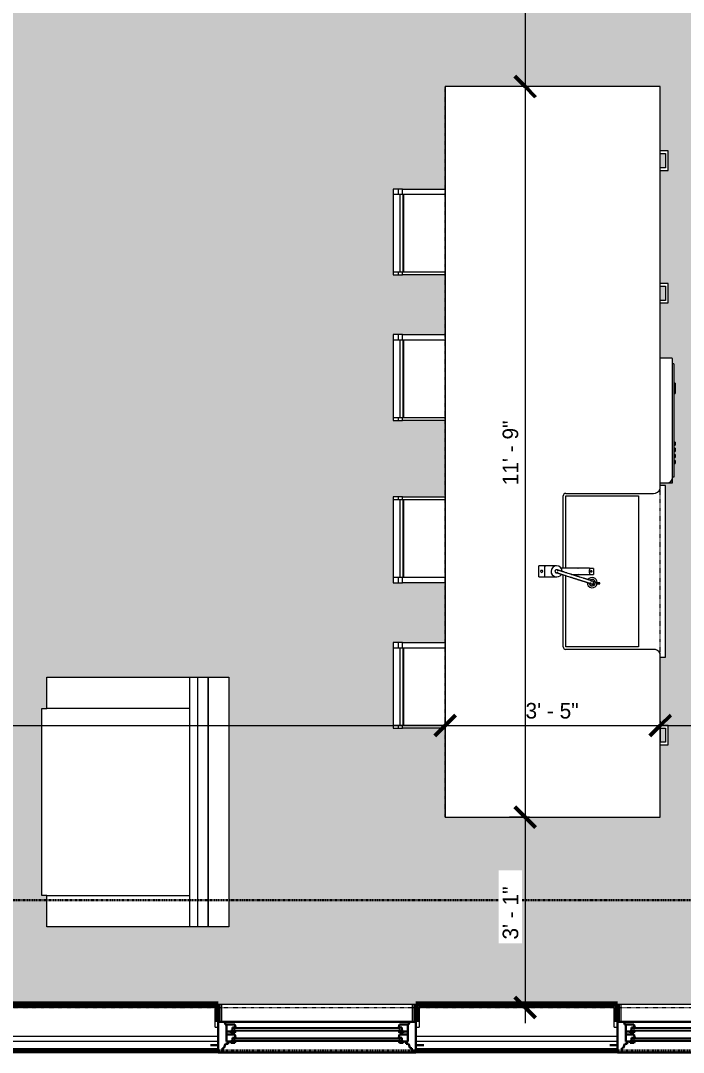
# Model space of a CAD drawing. Header units: inches. Extents: x -10240 to -8600, y 119 to 10383.
# Drawn here: x -9412.9 to -9285.4, y 9979.8 to 10178.3 of the extents above; entities that cross this region are included whole.
import ezdxf

# ---------------------------------------------------------------- set-up
doc = ezdxf.new("R2010")
doc.units = ezdxf.units.IN
doc.header["$MEASUREMENT"] = 0
doc.linetypes.add('Dash 3_32_', pattern=[0.1875, 0.09375, -0.09375])
doc.linetypes.add('Double Dash 3_8_', pattern=[1, 0.375, -0.125, 0.125, -0.125, 0.125, -0.125])
for name, color, linetype, lineweight in [('0-2', 250, 'Continuous', 18), ('0-3', 90, 'Continuous', 5), ('0-4', 10, 'Double Dash 3_8_', 30), ('A-ANNO-DIMS', 211, 'Continuous', 9), ('A-ANNO-DIMS-32', 211, 'Continuous', 9), ('A-DETL-1', 90, 'Dash 3_32_', 18), ('A-GLAZ-1', 10, 'Continuous', 30), ('A-GLAZ-2', 50, 'Continuous', 9), ('A-GLAZ-3', 250, 'Continuous', 18), ('A-WALL-1', 7, 'Continuous', 70), ('A-WALL-2', 250, 'Continuous', 18), ('A-WALL-3', 113, 'Continuous', 9), ('C-PROP-LINE-1', 10, 'Double Dash 3_8_', 30), ('I-FURN', 30, 'Continuous', 9), ('P-SANR-FIXT', 6, 'Continuous', 9), ('Q-CASE', 31, 'Continuous', 9), ('Q-SPCQ', 91, 'Continuous', 9)]:
    doc.layers.add(name, color=color, linetype=linetype, lineweight=lineweight)
doc.layers.add('A-AREA-PATT-1', color=255, linetype='Continuous', lineweight=9, transparency=1)
doc.styles.add('Century Gothic', font='ufonts.com_century-gothic.ttf', dxfattribs={"height": 3})
doc.dimstyles.new('OD_1__HACK', dxfattribs={"dimscale": 12, "dimtxt": 3.132505, "dimasz": 0.333333, "dimexe": 0.25, "dimexo": 0.166667, "dimgap": 0.041667, "dimtad": 1, "dimdec": 0, "dimzin": 3, "dimdsep": 46, "dimlunit": 4, "dimtxsty": 'Century Gothic', "dimblk1": 'OBLIQUE', "dimblk2": 'OBLIQUE', "dimsah": 1, "dimcen": 0.09, "dimdle": 0.25, "dimazin": 0, "dimtfac": 1, "dimtdec": 4, "dimtix": 1, "dimtmove": 0, "dimatfit": 3, "dimfxl": 1, "dimtvp": 1, "dimtfill": 1, "dimfrac": 2, "dimtolj": 1, "dimtzin": 0, "dimarcsym": 2})

# ---------------------------------------------------------------- blocks, each defined once
blk = doc.blocks.new('Window-Double_Hung-Andersen-400_Series-Tilt_Wash - DOUBLE HUNG - REVERSE COTTAGE - 2ND FLOOR-2888952-2ND _ 3RD FLOOR - 2BD A - ADA TYPE B')
at = {"layer": 'A-GLAZ-1'}
for p, q in [((-19.01, 1.06), (19.01, 1.06)), ((-19.01, -4.81), (-19.01, 1.06)), ((-17.67, 0.78), (-18, 1.06)), ((-17.67, 0.78), (-17.67, 0.56)), ((-17.67, 0.56), (-15.86, 0.56)), ((-17.42, -2.75), (-17.42, 0.56)), ((-15.86, 0.56), (-15.7, -0.06)), ((15.86, 0.56), (15.7, -0.06)), ((17.67, 0.56), (15.86, 0.56)), ((17.42, -2.75), (17.42, 0.56)), ((17.67, 0.78), (18, 1.06)), ((17.67, 0.78), (17.67, 0.56)), ((19.01, 1.06), (19.01, -4.81)), ((-17.42, -0.81), (-16.57, -0.81)), ((-17.42, -1.38), (-15.86, -1.38)), ((-16.57, -0.69), (-16.57, -1.03)), ((-15.7, -0.69), (-16.57, -0.69)), ((-15.86, -1.03), (-16.57, -1.03)), ((-16.29, -0.69), (-16.29, -0.06)), ((-15.7, -0.06), (-16.29, -0.06)), ((-15.86, -1.03), (-15.7, -0.69)), ((-15.86, -1.38), (-15.7, -2)), ((15.7, -0.06), (16.29, -0.06)), ((15.86, -1.03), (15.7, -0.69)), ((15.7, -0.69), (16.57, -0.69)), ((15.86, -1.38), (15.7, -2)), ((15.86, -1.03), (16.57, -1.03)), ((17.42, -1.38), (15.86, -1.38)), ((16.29, -0.69), (16.29, -0.06)), ((16.57, -0.69), (16.57, -1.03)), ((17.42, -0.81), (16.57, -0.81)), ((-19.01, -3.44), (-20.51, -3.44)), ((-17.92, -4), (-17.61, -3.19)), ((-17.61, -3.19), (-17.14, -3.19)), ((-17.42, -2.75), (-16.57, -2.75)), ((-17.14, -3.19), (-17.14, -2.75)), ((-16.57, -2.63), (-16.57, -2.97)), ((-15.7, -2.63), (-16.57, -2.63)), ((-15.86, -2.97), (-16.57, -2.97)), ((-16.29, -2.63), (-16.29, -2)), ((-15.7, -2), (-16.29, -2)), ((-15.86, -2.97), (-15.7, -2.63)), ((15.7, -2), (16.29, -2)), ((15.86, -2.97), (15.7, -2.63)), ((15.7, -2.63), (16.57, -2.63)), ((15.86, -2.97), (16.57, -2.97)), ((16.29, -2.63), (16.29, -2)), ((16.57, -2.63), (16.57, -2.97)), ((17.42, -2.75), (16.57, -2.75)), ((17.14, -3.19), (17.14, -2.75)), ((17.61, -3.19), (17.14, -3.19)), ((17.92, -4), (17.61, -3.19)), ((19.01, -3.44), (20.51, -3.44)), ((19.01, -4.81), (-19.01, -4.81)), ((-18.2, -4), (-17.92, -4)), ((-18.2, -4.81), (-18.2, -4)), ((18.2, -4), (17.92, -4)), ((18.2, -4.81), (18.2, -4))]:
    blk.add_line(p, q, dxfattribs=at)
at = {"layer": 'A-GLAZ-2'}
for p, q in [((-18.95, 4.44), (18.95, 4.44)), ((-18.95, 1.06), (-18.95, 4.44)), ((-18.32, 1.06), (-18.32, 4.44)), ((18.32, 1.06), (18.32, 4.44)), ((18.95, 4.44), (18.95, 1.06)), ((18.95, 1.06), (-18.95, 1.06)), ((-16.29, -0.19), (-15.7, -0.19)), ((-16.29, -0.56), (-15.7, -0.56)), ((-15.82, -0.56), (-15.82, -0.19)), ((-15.7, -0.06), (15.7, -0.06)), ((-15.7, -0.19), (15.7, -0.19)), ((-15.7, -0.56), (15.7, -0.56)), ((-15.7, -0.69), (15.7, -0.69)), ((16.29, -0.19), (15.7, -0.19)), ((16.29, -0.56), (15.7, -0.56)), ((15.82, -0.56), (15.82, -0.19)), ((-16.29, -2.13), (-15.7, -2.13)), ((-16.29, -2.5), (-15.7, -2.5)), ((-15.82, -2.5), (-15.82, -2.13)), ((-15.7, -2), (15.7, -2)), ((-15.7, -2.13), (15.7, -2.13)), ((-15.7, -2.5), (15.7, -2.5)), ((-15.7, -2.63), (15.7, -2.63)), ((16.29, -2.13), (15.7, -2.13)), ((16.29, -2.5), (15.7, -2.5)), ((15.82, -2.5), (15.82, -2.13))]:
    blk.add_line(p, q, dxfattribs=at)
at = {"layer": 'A-GLAZ-3'}
for p, q in [((-19.01, 3.94), (-18.95, 3.94)), ((-18.95, 2.44), (-19.01, 2.44)), ((18.95, 3.94), (19.01, 3.94)), ((19.01, 2.44), (18.95, 2.44))]:
    blk.add_line(p, q, dxfattribs=at)
blk = doc.blocks.new('Family - ___-2835860-2ND _ 3RD FLOOR - 2BD A - ADA TYPE B')
at = {"layer": 'C-PROP-LINE-1'}
blk.add_line((-3335.7, 9980.19), (-3860.72, 9980.19), dxfattribs=at)
blk = doc.blocks.new('Family - ___-2835903-2ND _ 3RD FLOOR - 2BD A - ADA TYPE B')
at = {"layer": 'C-PROP-LINE-1'}
blk.add_line((-3335.7, 10009.09), (-3831.82, 10009.09), dxfattribs=at)
blk = doc.blocks.new('Family - ___-2835932-2ND _ 3RD FLOOR - 2BD A - ADA TYPE B')
at = {"layer": 'C-PROP-LINE-1'}
blk.add_line((-3335.7, 9980.19), (-3860.72, 9980.19), dxfattribs=at)
blk = doc.blocks.new('CTR - 1st Phase - Shell_rvt-3-2ND _ 3RD FLOOR - 2BD A - ADA TYPE B')
at = {"layer": 'A-WALL-1'}
for p, q in [((-3674.54, 9989.06), (-3790.11, 9989.06)), ((-3674.54, 9985.69), (-3674.54, 9989.06)), ((-3597.74, 9989.06), (-3636.51, 9989.06)), ((-3636.51, 9989.06), (-3636.51, 9985.69)), ((-3597.74, 9985.69), (-3597.74, 9989.06)), ((-3790.11, 9980.19), (-3674.54, 9980.19)), ((-3636.51, 9980.19), (-3597.74, 9980.19))]:
    blk.add_line(p, q, dxfattribs=at)
at = {"layer": 'A-WALL-2'}
for p, q in [((-3674.54, 9989.06), (-3674.47, 9989.06)), ((-3636.57, 9989.06), (-3636.51, 9989.06)), ((-3597.74, 9989.06), (-3597.67, 9989.06)), ((-3675.16, 9988.44), (-3789.49, 9988.44)), ((-3675.16, 9984.63), (-3675.16, 9988.44)), ((-3635.89, 9988.44), (-3635.89, 9984.63)), ((-3598.36, 9988.44), (-3635.89, 9988.44)), ((-3598.36, 9984.63), (-3598.36, 9988.44)), ((-3790.11, 9982.94), (-3674.54, 9982.94)), ((-3675.16, 9984.63), (-3674.54, 9984.63)), ((-3636.51, 9984.63), (-3635.89, 9984.63)), ((-3636.51, 9982.94), (-3597.74, 9982.94)), ((-3598.36, 9984.63), (-3597.74, 9984.63)), ((-3790.11, 9981.94), (-3674.54, 9981.94)), ((-3636.51, 9981.94), (-3597.74, 9981.94)), ((-3790.11, 9980.44), (-3674.54, 9980.44)), ((-3636.51, 9980.44), (-3597.74, 9980.44))]:
    blk.add_line(p, q, dxfattribs=at)
at = {"layer": '0-2'}
for p in [(-3655.52, 9984.63), (-3578.72, 9984.63)]:
    blk.add_blockref('Window-Double_Hung-Andersen-400_Series-Tilt_Wash - DOUBLE HUNG - REVERSE COTTAGE - 2ND FLOOR-2888952-2ND _ 3RD FLOOR - 2BD A - ADA TYPE B', p, dxfattribs=at)
at = {"layer": '0-4'}
for name in ['Family - ___-2835860-2ND _ 3RD FLOOR - 2BD A - ADA TYPE B', 'Family - ___-2835932-2ND _ 3RD FLOOR - 2BD A - ADA TYPE B', 'Family - ___-2835903-2ND _ 3RD FLOOR - 2BD A - ADA TYPE B']:
    blk.add_blockref(name, (0, 0), dxfattribs=at)
blk = doc.blocks.new('Couch-Both_Arms-Generic - 2-1523460-2ND _ 3RD FLOOR - 2BD A - ADA TYPE B')
at = {"layer": 'I-FURN'}
for p, q in [((-18, 18.5), (18, 18.5)), ((-18, 17.5), (-18, 18.5)), ((18, 18.5), (18, 17.5)), ((-24, 17.5), (-18, 17.5)), ((-24, -10), (-24, 17.5)), ((-18, 17.5), (-18, -10)), ((18, 17.5), (24, 17.5)), ((18, -10), (18, 17.5)), ((24, 17.5), (24, -10)), ((-24, -10), (24, -10)), ((-24, -13.5), (-24, -10)), ((-24, -11.5), (24, -11.5)), ((24, -10), (24, -13.5)), ((-24, -13.5), (24, -13.5)), ((-24, -17.5), (-24, -13.5)), ((24, -13.5), (-24, -13.5)), ((24, -13.5), (24, -17.5)), ((24, -17.5), (-24, -17.5))]:
    blk.add_line(p, q, dxfattribs=at)
blk = doc.blocks.new('Dishwasher_15404 - 34_ counter-2817256-2ND _ 3RD FLOOR - 2BD A - ADA TYPE B')
at = {"layer": 'Q-SPCQ'}
for p, q in [((26.68, 0), (24.5, 0)), ((26.87, -22.93), (26.87, -0.2)), ((27.12, -1.09), (26.87, -1.09)), ((27.12, -1.09), (27.12, -22.91)), ((27.37, -4.82), (27.12, -4.82)), ((27.37, -4.82), (27.37, -5.81)), ((27.37, -5.81), (27.37, -6.79)), ((27.12, -6.79), (27.37, -6.79)), ((27.37, -16.15), (27.12, -16.15)), ((27.12, -16.74), (27.37, -16.74)), ((27.37, -17.33), (27.12, -17.33)), ((27.37, -16.15), (27.37, -16.74)), ((27.37, -17.33), (27.37, -17.92)), ((27.12, -17.92), (27.37, -17.92)), ((27.37, -18.51), (27.12, -18.51)), ((27.12, -19.1), (27.37, -19.1)), ((27.37, -19.69), (27.12, -19.69)), ((27.37, -18.51), (27.37, -19.1)), ((27.37, -19.69), (27.37, -20.28)), ((27.12, -20.28), (27.37, -20.28)), ((27.12, -22.91), (26.87, -22.91)), ((26.87, -23.8), (26.87, -22.93)), ((24.5, -24), (25.8, -24)), ((25.8, -24), (26.68, -24))]:
    blk.add_line(p, q, dxfattribs=at)
for centre, radius, start, end in [((26.68, -0.2), 0.197, 360, 90), ((26.68, -0.2), 0.197, 15, 75), ((25.8, -22.93), 1.07, 270, 0), ((26.68, -23.8), 0.197, 270, 0)]:
    blk.add_arc(centre, radius, start, end, dxfattribs=at)
blk = doc.blocks.new('Bar_Stool_6722_1_ - Bar_Stool_6722_1_-1372833-2ND _ 3RD FLOOR - 2BD A - ADA TYPE B')
at = {"layer": 'I-FURN'}
for p, q in [((1, 0), (0, 0)), ((0, 0), (0, -0.98)), ((0, -0.98), (1, -0.98)), ((0, -0.98), (0, -1.78)), ((0, -1.78), (1, -1.78)), ((0, -9.99), (0, -1.78)), ((1, -1.24), (1, 0)), ((16, 0), (1, 0)), ((1, -1.91), (1, -1.24)), ((16, -1.24), (1, -1.24)), ((1, -1.91), (16, -1.91)), ((1, -2.03), (1, -1.91)), ((16.5, 0), (16, 0)), ((16, 0), (16, -1.24)), ((16, -0.98), (16.5, -0.98)), ((16, -1.24), (16, -1.91)), ((16, -1.78), (16.5, -1.78)), ((16, -1.91), (16, -2.03)), ((16.5, -0.98), (16.5, 0)), ((16.5, -1.78), (16.5, -0.98)), ((16.5, -1.78), (16.5, -9.99)), ((1, -9.99), (1, -2.03)), ((1, -2.03), (16, -2.03)), ((16, -2.03), (16, -9.99))]:
    blk.add_line(p, q, dxfattribs=at)
blk = doc.blocks.new('Bar_Stool_6722_1_ - Bar_Stool_6722_1_-1229311-2ND _ 3RD FLOOR - 2BD A - ADA TYPE B')
at = {"layer": 'I-FURN'}
for p, q in [((0, 1.78), (0, 9.99)), ((1, 2.03), (1, 9.99)), ((16, 9.99), (16, 2.03)), ((16.5, 9.99), (16.5, 1.78)), ((1, 1.91), (1, 2.03)), ((16, 2.03), (1, 2.03)), ((16, 2.03), (16, 1.91)), ((1, 1.78), (0, 1.78)), ((0, 1.78), (0, 0.98)), ((1, 0.98), (0, 0.98)), ((0, 0.98), (0, 0)), ((1, 1.24), (1, 1.91)), ((16, 1.91), (1, 1.91)), ((1, 0), (1, 1.24)), ((1, 1.24), (16, 1.24)), ((16, 1.91), (16, 1.24)), ((16.5, 1.78), (16, 1.78)), ((16, 1.24), (16, 0)), ((16.5, 0.98), (16, 0.98)), ((16.5, 0.98), (16.5, 1.78)), ((16.5, 0), (16.5, 0.98)), ((0, 0), (1, 0)), ((1, 0), (16, 0)), ((16, 0), (16.5, 0))]:
    blk.add_line(p, q, dxfattribs=at)
blk = doc.blocks.new('Base Cabinet 3 Drawer 230 - Base Cabinet 3 Drawer 230 30_-2571672-2ND _ 3RD FLOOR - 2BD A - ADA TYPE B')
at = {"layer": 'Q-CASE'}
for p, q in [((-1.14, -24), (-1.14, -25.5)), ((-1.14, -25.5), (2.61, -25.5)), ((-0.64, -25), (-0.64, -24)), ((2.11, -25), (-0.64, -25)), ((2.11, -24), (2.11, -25)), ((2.61, -25.5), (2.61, -24))]:
    blk.add_line(p, q, dxfattribs=at)
blk = doc.blocks.new('Base Cabinet 3 Drawer 230 - Base Cabinet 3 Drawer 230 24_-2578604-2ND _ 3RD FLOOR - 2BD A - ADA TYPE B')
at = {"layer": 'Q-CASE'}
for p, q in [((2.61, 25.5), (-1.14, 25.5)), ((-1.14, 25.5), (-1.14, 24)), ((-0.64, 24), (-0.64, 25)), ((-0.64, 25), (2.11, 25)), ((2.11, 25), (2.11, 24)), ((2.61, 24), (2.61, 25.5))]:
    blk.add_line(p, q, dxfattribs=at)
blk = doc.blocks.new('Base Cabinet 3 Drawer 230 - Base Cabinet 3 Drawer 230 27_-2571739-2ND _ 3RD FLOOR - 2BD A - ADA TYPE B')
at = {"layer": 'Q-CASE'}
for p, q in [((-1.14, -24), (-1.14, -25.5)), ((-1.14, -25.5), (2.61, -25.5)), ((-0.64, -25), (-0.64, -24)), ((2.11, -25), (-0.64, -25)), ((2.11, -24), (2.11, -25)), ((2.61, -25.5), (2.61, -24))]:
    blk.add_line(p, q, dxfattribs=at)
blk = doc.blocks.new('kitchen_faucet_14143 - kitchen_faucet_14143-2965259-2ND _ 3RD FLOOR - 2BD A - ADA TYPE B')
at = {"layer": 'P-SANR-FIXT'}
for p, q in [((-7.58, 2.4), (-8.24, 2.4)), ((-8.24, 2.2), (-7.58, 2.2)), ((-6.99, 1.91), (-7.41, 2.04)), ((-7.23, 2.59), (-6.81, 2.46)), ((-6.3, 0.57), (-7.09, 0.57)), ((-7.09, -0.57), (-7.09, 0.57)), ((-2.84, 0.59), (-6.3, 0.59)), ((-6.3, 0.3), (-6.3, 0.59)), ((-6.3, 0.29), (-6.3, 0.15)), ((-6.3, 0.15), (-6.3, 0.27)), ((-6.3, 0.15), (-6.3, -0.15)), ((-6.3, -0.15), (-6.3, 0.15)), ((-3.97, 0.59), (-4.89, 0.59)), ((-0.9, 0.59), (-0.93, 0.59)), ((2.26, 1.08), (0, 1.08)), ((2.34, 1.02), (2.1, 1.02)), ((2.26, 1.08), (2.26, -1.08)), ((3.44, 1.08), (2.34, 1.08)), ((2.34, -1.08), (2.34, 1.08)), ((3.44, 1.08), (3.44, -1.08)), ((-7.09, -0.57), (-6.3, -0.57)), ((-6.3, -0.15), (-6.3, -0.29)), ((-6.3, -0.29), (-6.3, -0.15)), ((-6.3, -0.59), (-6.3, -0.3)), ((-6.3, -0.59), (-0.9, -0.59)), ((-4.89, -0.59), (-3.97, -0.59)), ((0, -1.08), (2.26, -1.08)), ((2.1, -1.02), (2.34, -1.02)), ((2.34, -1.08), (3.44, -1.08))]:
    blk.add_line(p, q, dxfattribs=at)
at = {"layer": 'P-SANR-FIXT', "flags": 128}
for points in [[(-6.52, 2.15), (-6.53, 2.23), (-6.56, 2.3), (-6.61, 2.36), (-6.67, 2.41), (-6.74, 2.44), (-6.82, 2.45), (-6.9, 2.44), (-6.97, 2.41), (-7.03, 2.36), (-7.08, 2.3), (-7.1, 2.23), (-7.11, 2.15)], [(-7.11, 2.15), (-7.1, 2.08), (-7.08, 2), (-7.03, 1.94), (-6.97, 1.9), (-6.9, 1.87), (-6.82, 1.86), (-6.74, 1.87), (-6.67, 1.9), (-6.61, 1.94), (-6.59, 1.97)], [(-6.73, 2.43), (-6.73, 2.43), (-6.73, 2.43), (-6.73, 2.43), (-6.72, 2.43), (-6.72, 2.43), (-6.72, 2.43), (-6.71, 2.43), (-6.71, 2.43), (-6.7, 2.42), (-6.69, 2.42), (-6.68, 2.42), (-6.53, 2.37), (-6.52, 2.37), (-6.5, 2.36), (-6.48, 2.35), (-6.46, 2.35), (-6.44, 2.34), (-6.42, 2.33), (-6.39, 2.33), (-6.37, 2.32), (-6.34, 2.31), (-6.32, 2.3), (-6.29, 2.3), (-6.27, 2.29), (-6.24, 2.28), (-6.21, 2.27), (-6.18, 2.26), (-6.15, 2.25), (-6.12, 2.24), (-6.09, 2.23), (-6.06, 2.22), (-6.03, 2.21), (-5.99, 2.2), (-5.96, 2.19), (-5.92, 2.18), (-5.89, 2.17), (-5.85, 2.16), (-5.81, 2.14), (-5.78, 2.13), (-5.74, 2.12), (-5.7, 2.11), (-5.66, 2.1), (-5.62, 2.08), (-5.58, 2.07), (-5.53, 2.06), (-5.49, 2.04), (-5.45, 2.03), (-5.4, 2.01), (-5.36, 2), (-5.31, 1.99), (-5.27, 1.97), (-5.22, 1.96), (-5.17, 1.94), (-5.12, 1.93), (-5.07, 1.91), (-5.02, 1.9), (-4.97, 1.88), (-4.92, 1.86), (-4.87, 1.85), (-4.82, 1.83), (-4.77, 1.81), (-4.71, 1.8), (-4.66, 1.78), (-4.61, 1.76), (-4.55, 1.75), (-4.5, 1.73), (-4.44, 1.71), (-4.39, 1.69), (-4.33, 1.68), (-4.27, 1.66), (-4.22, 1.64), (-4.16, 1.62), (-4.1, 1.6), (-4.04, 1.59), (-3.99, 1.57), (-3.93, 1.55), (-3.87, 1.53), (-3.81, 1.51), (-3.75, 1.49), (-3.69, 1.47), (-3.63, 1.46), (-3.57, 1.44), (-3.51, 1.42), (-3.45, 1.4), (-3.39, 1.38), (-3.33, 1.36), (-3.27, 1.34), (-3.21, 1.32), (-3.15, 1.31), (-3.09, 1.29), (-3.03, 1.27), (-2.97, 1.25), (-2.92, 1.23), (-2.86, 1.21), (-2.8, 1.19), (-2.74, 1.17), (-2.68, 1.16), (-2.62, 1.14), (-2.56, 1.12), (-2.51, 1.1), (-1.88, 0.9), (-1.83, 0.89), (-1.78, 0.87), (-1.73, 0.85), (-1.67, 0.84), (-1.62, 0.82), (-1.4, 0.75), (-1.35, 0.74), (-1.3, 0.72), (-1.26, 0.71), (-1.21, 0.69), (-1.17, 0.68), (-1.12, 0.66), (-1.08, 0.65), (-1.04, 0.64), (-1, 0.62), (-0.96, 0.61), (-0.92, 0.6), (-0.88, 0.59), (-0.84, 0.57), (-0.8, 0.56), (-0.76, 0.55), (-0.73, 0.54), (-0.69, 0.53), (-0.66, 0.52), (-0.62, 0.51), (-0.59, 0.5), (-0.56, 0.49), (-0.52, 0.47), (-0.49, 0.47), (-0.46, 0.46), (-0.43, 0.45), (-0.4, 0.44), (-0.38, 0.43), (-0.35, 0.42), (-0.32, 0.41), (-0.3, 0.4), (-0.27, 0.4), (-0.25, 0.39), (-0.22, 0.38), (-0.2, 0.37), (-0.18, 0.37), (-0.16, 0.36), (-0.14, 0.35), (-0.12, 0.35), (-0.1, 0.34), (-0.08, 0.34), (-0.06, 0.33), (-0.05, 0.32), (-0.03, 0.32), (-0.02, 0.32), (0, 0.31), (0.01, 0.31), (0.02, 0.3), (0.03, 0.3), (0.04, 0.3), (0.05, 0.29), (0.06, 0.29), (0.07, 0.29), (0.08, 0.28), (0.09, 0.28), (0.09, 0.28), (0.1, 0.28), (0.1, 0.28), (0.11, 0.28), (0.11, 0.28), (0.11, 0.27), (0.11, 0.27), (0.11, 0.27)], [(-6.91, 1.87), (-6.91, 1.87), (-6.91, 1.87), (-6.9, 1.87), (-6.9, 1.87), (-6.9, 1.87), (-6.89, 1.87), (-6.89, 1.86), (-6.88, 1.86), (-6.88, 1.86), (-6.87, 1.86), (-6.86, 1.86), (-6.71, 1.81), (-6.69, 1.8), (-6.68, 1.8), (-6.51, 1.75), (-6.49, 1.74), (-6.46, 1.73), (-6.43, 1.72), (-6.41, 1.71), (-6.38, 1.7), (-6.35, 1.69), (-6.32, 1.68), (-6.29, 1.67), (-6.26, 1.66), (-6.22, 1.65), (-6.19, 1.64), (-6.16, 1.63), (-6.12, 1.62), (-6.09, 1.61), (-6.05, 1.6), (-6.01, 1.59), (-5.98, 1.58), (-5.94, 1.56), (-5.9, 1.55), (-5.86, 1.54), (-5.82, 1.53), (-5.78, 1.51), (-5.74, 1.5), (-5.69, 1.49), (-5.65, 1.47), (-5.61, 1.46), (-5.56, 1.45), (-5.52, 1.43), (-5.47, 1.42), (-5.42, 1.4), (-5.38, 1.39), (-5.33, 1.37), (-5.28, 1.36), (-5.23, 1.34), (-5.18, 1.33), (-4.48, 1.1), (-4.42, 1.09), (-4.36, 1.07), (-4.31, 1.05), (-4.25, 1.03), (-4.19, 1.01), (-4.13, 0.99), (-4.07, 0.98), (-4.02, 0.96), (-3.96, 0.94), (-3.9, 0.92), (-3.84, 0.9), (-3.78, 0.88), (-3.72, 0.86), (-3.66, 0.85), (-3.6, 0.83), (-3.54, 0.81), (-3.48, 0.79), (-3.42, 0.77), (-3.36, 0.75), (-3.3, 0.73), (-3.24, 0.71), (-3.18, 0.69), (-3.12, 0.68), (-3.06, 0.66), (-3, 0.64), (-2.94, 0.62), (-2.88, 0.6), (-2.83, 0.58), (-2.77, 0.56), (-2.71, 0.55), (-2.65, 0.53), (-2.03, 0.33), (-1.98, 0.32), (-1.93, 0.3), (-1.88, 0.28), (-1.83, 0.27), (-1.78, 0.25), (-1.54, 0.18), (-1.49, 0.16), (-1.45, 0.15), (-1.4, 0.13), (-1.36, 0.12), (-1.31, 0.1), (-1.27, 0.09), (-1.23, 0.08), (-1.18, 0.06), (-1.14, 0.05), (-1.1, 0.04), (-1.06, 0.03), (-1.03, 0.01), (-0.99, 0), (-0.95, -0.01), (-0.91, -0.02), (-0.88, -0.03), (-0.84, -0.04), (-0.81, -0.05), (-0.77, -0.07), (-0.74, -0.08), (-0.71, -0.09), (-0.68, -0.1), (-0.65, -0.11), (-0.62, -0.11), (-0.59, -0.12), (-0.56, -0.13), (-0.53, -0.14), (-0.51, -0.15), (-0.48, -0.16), (-0.45, -0.17), (-0.43, -0.17), (-0.41, -0.18), (-0.38, -0.19), (-0.36, -0.2), (-0.34, -0.2), (-0.32, -0.21), (-0.3, -0.21), (-0.28, -0.22), (-0.26, -0.23), (-0.25, -0.23), (-0.23, -0.24), (-0.21, -0.24), (-0.2, -0.25), (-0.18, -0.25), (-0.17, -0.26), (-0.16, -0.26), (-0.15, -0.26), (-0.14, -0.27), (-0.13, -0.27), (-0.12, -0.27), (-0.11, -0.28), (-0.1, -0.28), (-0.09, -0.28), (-0.09, -0.28), (-0.08, -0.28), (-0.08, -0.29), (-0.07, -0.29), (-0.07, -0.29), (-0.07, -0.29), (-0.07, -0.29), (-0.06, -0.29), (-0.06, -0.29)], [(0.27, -0.18), (0.3, -0.11), (0.32, -0.03), (0.31, 0.04), (0.29, 0.12), (0.25, 0.18), (0.19, 0.23), (0.13, 0.27), (0.05, 0.29), (-0.03, 0.28), (-0.1, 0.26), (-0.17, 0.22), (-0.22, 0.16)], [(-0.27, -0.02), (-0.27, -0.06), (-0.24, -0.13), (-0.2, -0.2), (-0.15, -0.25), (-0.08, -0.28), (0, -0.3), (0.08, -0.3), (0.15, -0.28), (0.21, -0.23), (0.27, -0.18)]]:
    blk.add_lwpolyline(points, dxfattribs=at)
at = {"layer": 'P-SANR-FIXT'}
for centre, radius, start, end in [((-6.83, 2.16), 0.984, 177.3509, 180), ((-6.83, 2.16), 0.984, 180, 324.7572), ((-6.83, 2.16), 0.984, 0, 166.1547), ((-6.83, 2.16), 0.63, 10.1899, 180), ((-6.83, 2.16), 0.63, 180, 314.2219), ((-6.83, 2.16), 0.591, 132.8835, 180), ((-6.83, 2.16), 0.591, 180, 191.3603), ((-6.83, 2.16), 0.591, 191.3603, 311.9843), ((-6.83, 2.16), 0.591, 12.1323, 132.8835), ((-6.69, 0), 0.118, 0, 180), ((0, 0), 1.08, 178.2378, 180), ((0, 0), 1.08, 0, 147.1418), ((2.88, 0), 0.197, 360, 180), ((-6.69, 0), 0.118, 180, 360), ((0, 0), 1.08, 180, 360), ((2.88, 0), 0.197, 180, 360)]:
    blk.add_arc(centre, radius, start, end, dxfattribs=at)
for centre, major_axis, ratio, start_param, end_param in [((-8.24, 2.3), (0, 0.0984), 0.984808, 4.712389, 7.853982), ((-8.24, 2.3), (0, 0.0984), 0.984808, 1.570796, 4.712389), ((-3.97, 0), (0, 0.591), 0.906308, 6.104473, 6.736574), ((-3.97, 0), (0, 0.591), 0.906308, 2.688204, 3.320305)]:
    blk.add_ellipse(centre, major_axis=major_axis, ratio=ratio, start_param=start_param, end_param=end_param, dxfattribs=at)
blk = doc.blocks.new('Stainless Steel Farmhous Kitchen Sink - Stainless Steel Farmhous Kitchen Sink-2552578-2ND _ 3RD FLOOR - 2BD A - ADA TYPE B')
at = {"layer": 'P-SANR-FIXT'}
for p, q in [((-33, 22.2), (-33, 21.18)), ((0, 22.2), (-33, 22.2)), ((0, 21.18), (0, 22.2)), ((-31, 3), (-31, 16.96)), ((-31, 16.96), (-2, 16.96)), ((-2, 16.96), (-2, 3)), ((-17.09, 3), (-31, 3)), ((-2, 3), (-15.65, 3))]:
    blk.add_line(p, q, dxfattribs=at)
blk = doc.blocks.new('DIMBLOCK35-2ND _ 3RD FLOOR - 2BD A - ADA TYPE B')
at = {"layer": 'A-ANNO-DIMS-32', "lineweight": 50}
for p, q in [((-9552.77, 10042.69), (-9550.77, 10044.69)), ((-9331.17, 10042.69), (-9329.17, 10044.69)), ((-9552.77, 10042.69), (-9554.77, 10040.69)), ((-9331.17, 10042.69), (-9333.17, 10040.69))]:
    blk.add_line(p, q, dxfattribs=at)
at = {"layer": 'A-ANNO-DIMS-32'}
for p, q in [((-9555.77, 10042.69), (-9331.17, 10042.69)), ((-9552.77, 10043.52), (-9552.77, 10039.69)), ((-9552.77, 10042.69), (-9552.77, 10043.52)), ((-9331.17, 10043.52), (-9331.17, 10039.69)), ((-9331.17, 10042.69), (-9331.17, 10043.52))]:
    blk.add_line(p, q, dxfattribs=at)
at = {"layer": 'A-ANNO-DIMS-32', "color": 0, "insert": (-9448.39, 10047.03), "char_height": 3, "width": 15.394, "attachment_point": 1, "line_spacing_factor": 0.984502, "style": 'Century Gothic', "bg_fill": 3, "box_fill_scale": 1.25, "bg_fill_color": 256, "bg_fill_true_color": 13158600, "bg_fill_transparency": 0}
blk.add_mtext('18\' - 6"', dxfattribs=at)
blk = doc.blocks.new('_Oblique')
at = {"color": 0, "linetype": 'ByBlock', "lineweight": -2}
blk.add_line((-0.5, -0.5), (0.5, 0.5), dxfattribs=at)
blk = doc.blocks.new('DIMBLOCK36-2ND _ 3RD FLOOR - 2BD A - ADA TYPE B')
at = {"layer": 'A-ANNO-DIMS-32', "lineweight": 50}
for p, q in [((-9331.17, 10042.69), (-9329.17, 10044.69)), ((-9289.8, 10042.69), (-9287.8, 10044.69)), ((-9331.17, 10042.69), (-9333.17, 10040.69)), ((-9289.8, 10042.69), (-9291.8, 10040.69))]:
    blk.add_line(p, q, dxfattribs=at)
at = {"layer": 'A-ANNO-DIMS-32'}
for p, q in [((-9331.17, 10043.52), (-9331.17, 10039.69)), ((-9331.17, 10042.69), (-9331.17, 10043.52)), ((-9331.17, 10042.69), (-9289.8, 10042.69)), ((-9289.8, 10043.52), (-9289.8, 10039.69)), ((-9289.8, 10042.69), (-9289.8, 10043.52))]:
    blk.add_line(p, q, dxfattribs=at)
at = {"layer": 'A-ANNO-DIMS-32', "color": 0, "insert": (-9315.73, 10047.03), "char_height": 3, "width": 12.5897, "attachment_point": 1, "line_spacing_factor": 0.984502, "style": 'Century Gothic', "bg_fill": 3, "box_fill_scale": 1.25, "bg_fill_color": 256, "bg_fill_true_color": 13158600, "bg_fill_transparency": 0}
blk.add_mtext('3\' - 5"', dxfattribs=at)
blk = doc.blocks.new('DIMBLOCK37-2ND _ 3RD FLOOR - 2BD A - ADA TYPE B')
at = {"layer": 'A-ANNO-DIMS-32', "lineweight": 50}
for p, q in [((-9289.8, 10042.69), (-9287.8, 10044.69)), ((-9247.8, 10042.69), (-9245.8, 10044.69)), ((-9289.8, 10042.69), (-9291.8, 10040.69)), ((-9247.8, 10042.69), (-9249.8, 10040.69))]:
    blk.add_line(p, q, dxfattribs=at)
at = {"layer": 'A-ANNO-DIMS-32'}
for p, q in [((-9289.8, 10043.52), (-9289.8, 10039.69)), ((-9289.8, 10042.69), (-9289.8, 10043.52)), ((-9289.8, 10042.69), (-9247.8, 10042.69)), ((-9247.8, 10043.52), (-9247.8, 10039.69)), ((-9247.8, 10042.69), (-9247.8, 10043.52))]:
    blk.add_line(p, q, dxfattribs=at)
at = {"layer": 'A-ANNO-DIMS-32', "color": 0, "insert": (-9274.04, 10047.03), "char_height": 3, "width": 12.5897, "attachment_point": 1, "line_spacing_factor": 0.984502, "style": 'Century Gothic', "bg_fill": 3, "box_fill_scale": 1.25, "bg_fill_color": 256, "bg_fill_true_color": 13158600, "bg_fill_transparency": 0}
blk.add_mtext('3\' - 6"', dxfattribs=at)
blk = doc.blocks.new('DIMBLOCK63-2ND _ 3RD FLOOR - 2BD A - ADA TYPE B')
at = {"layer": 'A-ANNO-DIMS-32', "lineweight": 50}
for p, q in [((-9315.78, 10207.96), (-9317.78, 10209.96)), ((-9315.78, 10207.96), (-9313.78, 10205.96)), ((-9315.78, 10165.59), (-9317.78, 10167.59)), ((-9315.78, 10165.59), (-9313.78, 10163.59))]:
    blk.add_line(p, q, dxfattribs=at)
at = {"layer": 'A-ANNO-DIMS-32'}
for p, q in [((-9314.96, 10207.96), (-9318.78, 10207.96)), ((-9315.78, 10207.96), (-9315.78, 10165.59)), ((-9315.78, 10207.96), (-9314.96, 10207.96)), ((-9314.96, 10165.59), (-9318.78, 10165.59)), ((-9315.78, 10165.59), (-9314.96, 10165.59))]:
    blk.add_line(p, q, dxfattribs=at)
at = {"layer": 'A-ANNO-DIMS-32', "color": 0, "insert": (-9320.13, 10181.53), "char_height": 3, "width": 12.5897, "attachment_point": 1, "rotation": 90, "line_spacing_factor": 0.984502, "style": 'Century Gothic', "bg_fill": 3, "box_fill_scale": 1.25, "bg_fill_color": 256, "bg_fill_true_color": 13158600, "bg_fill_transparency": 0}
blk.add_mtext('3\' - 6"', dxfattribs=at)
blk = doc.blocks.new('DIMBLOCK64-2ND _ 3RD FLOOR - 2BD A - ADA TYPE B')
at = {"layer": 'A-ANNO-DIMS-32', "lineweight": 50}
for p, q in [((-9315.78, 10165.59), (-9317.78, 10167.59)), ((-9315.78, 10165.59), (-9313.78, 10163.59)), ((-9315.78, 10025.06), (-9317.78, 10027.06)), ((-9315.78, 10025.06), (-9313.78, 10023.06))]:
    blk.add_line(p, q, dxfattribs=at)
at = {"layer": 'A-ANNO-DIMS-32'}
for p, q in [((-9314.96, 10165.59), (-9318.78, 10165.59)), ((-9315.78, 10165.59), (-9315.78, 10025.06)), ((-9315.78, 10165.59), (-9314.96, 10165.59)), ((-9314.96, 10025.06), (-9318.78, 10025.06)), ((-9315.78, 10025.06), (-9314.96, 10025.06))]:
    blk.add_line(p, q, dxfattribs=at)
at = {"layer": 'A-ANNO-DIMS-32', "color": 0, "insert": (-9320.13, 10088.91), "char_height": 3, "width": 15.394, "attachment_point": 1, "rotation": 90, "line_spacing_factor": 0.984502, "style": 'Century Gothic', "bg_fill": 3, "box_fill_scale": 1.25, "bg_fill_color": 256, "bg_fill_true_color": 13158600, "bg_fill_transparency": 0}
blk.add_mtext('11\' - 9"', dxfattribs=at)
blk = doc.blocks.new('DIMBLOCK65-2ND _ 3RD FLOOR - 2BD A - ADA TYPE B')
at = {"layer": 'A-ANNO-DIMS-32', "lineweight": 50}
for p, q in [((-9315.78, 10025.06), (-9317.78, 10027.06)), ((-9315.78, 10025.06), (-9313.78, 10023.06)), ((-9315.78, 9988.44), (-9317.78, 9990.44)), ((-9315.78, 9988.44), (-9313.78, 9986.44))]:
    blk.add_line(p, q, dxfattribs=at)
at = {"layer": 'A-ANNO-DIMS-32'}
for p, q in [((-9314.96, 10025.06), (-9318.78, 10025.06)), ((-9315.78, 10025.06), (-9315.78, 9985.44)), ((-9315.78, 10025.06), (-9314.96, 10025.06)), ((-9314.96, 9988.44), (-9318.78, 9988.44)), ((-9315.78, 9988.44), (-9314.96, 9988.44))]:
    blk.add_line(p, q, dxfattribs=at)
at = {"layer": 'A-ANNO-DIMS-32', "color": 0, "insert": (-9320.13, 10001.51), "char_height": 3, "width": 12.5897, "attachment_point": 1, "rotation": 90, "line_spacing_factor": 0.984502, "style": 'Century Gothic', "bg_fill": 3, "box_fill_scale": 1.25, "bg_fill_color": 256, "bg_fill_true_color": 13158600, "bg_fill_transparency": 0}
blk.add_mtext('3\' - 1"', dxfattribs=at)

msp = doc.modelspace()

# ---------------------------------------------------------------- hatches: boundary and pattern name
at = {"layer": 'A-AREA-PATT-1'}
h = msp.add_hatch(color=256, dxfattribs=at)
h.paths.add_polyline_path([(-9308.46, 9989.06), (-9247.8, 9989.06), (-9247.8, 10005.69), (-9249.3, 10005.69), (-9249.3, 10009.44), (-9247.8, 10009.44), (-9247.8, 10029.69), (-9249.3, 10029.69), (-9249.3, 10033.44), (-9247.8, 10033.44), (-9247.8, 10036.56), (-9249.3, 10036.56), (-9249.3, 10037.05), (-9247.8, 10037.05), (-9247.8, 10039.56), (-9224.21, 10039.56), (-9224.21, 10040.18), (-9238.28, 10040.18), (-9238.28, 10040.56), (-9238.4, 10040.56), (-9238.4, 10040.18), (-9239.4, 10040.18), (-9239.4, 10040.56), (-9246.05, 10040.56), (-9246.05, 10068.56), (-9239.4, 10068.56), (-9239.4, 10069.56), (-9247.8, 10069.56), (-9247.8, 10077.19), (-9249.3, 10077.19), (-9249.3, 10080.94), (-9247.8, 10080.94), (-9247.8, 10102.69), (-9249.3, 10102.69), (-9249.3, 10106.44), (-9247.8, 10106.44), (-9247.8, 10121.06), (-9255.8, 10121.06), (-9255.8, 10156.81), (-9247.8, 10156.81), (-9247.8, 10162.23), (-9224.21, 10162.23), (-9224.21, 10184.13), (-9223.39, 10184.95), (-9253.39, 10214.95), (-9263.16, 10205.18), (-9325.8, 10205.18), (-9325.8, 10165.59), (-9289.8, 10165.59), (-9289.8, 10153.21), (-9288.3, 10153.21), (-9288.3, 10149.46), (-9289.8, 10149.46), (-9289.8, 10127.71), (-9288.3, 10127.71), (-9288.3, 10123.96), (-9289.8, 10123.96), (-9289.8, 10113.34), (-9287.57, 10113.33), (-9287.48, 10113.28), (-9287.43, 10113.19), (-9287.42, 10113.04), (-9287.42, 10112.25), (-9287.17, 10112.25), (-9287.17, 10108.52), (-9286.92, 10108.52), (-9286.92, 10106.55), (-9287.17, 10106.55), (-9287.17, 10097.19), (-9286.92, 10097.19), (-9286.92, 10096.6), (-9287.17, 10096.6), (-9287.17, 10096.01), (-9286.92, 10096.01), (-9286.92, 10095.42), (-9287.17, 10095.42), (-9287.17, 10094.83), (-9286.92, 10094.83), (-9286.92, 10094.24), (-9287.17, 10094.24), (-9287.17, 10093.65), (-9286.92, 10093.65), (-9286.92, 10093.06), (-9287.17, 10093.06), (-9287.17, 10090.43), (-9287.42, 10090.43), (-9287.44, 10089.48), (-9287.45, 10089.44), (-9287.48, 10089.4), (-9287.57, 10089.35), (-9287.62, 10089.34), (-9289.8, 10089.34), (-9289.8, 10088.84), (-9288.78, 10088.84), (-9288.78, 10055.84), (-9289.8, 10055.84), (-9289.8, 10042.71), (-9288.3, 10042.71), (-9288.3, 10038.96), (-9289.8, 10038.96), (-9289.8, 10025.06), (-9325.8, 10025.06), (-9325.8, 9989.06), (-9308.48, 9989.06)], flags=0)
h.paths.add_polyline_path([(-9248.8, 10006.19), (-9247.8, 10006.19), (-9247.8, 10008.94), (-9248.8, 10008.94)], flags=0)
h.paths.add_polyline_path([(-9247.8, 10030.19), (-9247.8, 10032.94), (-9248.8, 10032.94), (-9248.8, 10030.19)], flags=0)
h.paths.add_polyline_path([(-9288.8, 10039.46), (-9288.8, 10042.22), (-9289.8, 10042.22), (-9289.8, 10039.46)], flags=0)
h.paths.add_polyline_path([(-9238.4, 10068.56), (-9238.28, 10068.56), (-9238.28, 10069.56), (-9238.4, 10069.56), (-9238.4, 10068.88)], flags=0)
h.paths.add_polyline_path([(-9248.8, 10077.69), (-9247.8, 10077.69), (-9247.8, 10080.44), (-9248.8, 10080.44), (-9248.8, 10078.37)], flags=0)
h.paths.add_polyline_path([(-9247.8, 10103.19), (-9247.8, 10105.94), (-9248.8, 10105.94), (-9248.8, 10103.19)], flags=0)
h.paths.add_polyline_path([(-9224.21, 10121.06), (-9224.21, 10156.65), (-9225.8, 10156.65), (-9225.8, 10121.06)], flags=0)
h.paths.add_polyline_path([(-9289.8, 10124.46), (-9288.8, 10124.46), (-9288.8, 10127.22), (-9289.8, 10127.22), (-9289.8, 10125.46)], flags=0)
h.paths.add_polyline_path([(-9288.8, 10149.96), (-9288.8, 10152.72), (-9289.8, 10152.72), (-9289.8, 10149.96)], flags=0)
h = msp.add_hatch(color=256, dxfattribs=at)
h.paths.add_polyline_path([(-9546.27, 9989.06), (-9325.8, 9989.06), (-9325.8, 10025.06), (-9331.17, 10025.06), (-9331.17, 10042.16), (-9341.16, 10042.16), (-9341.16, 10058.66), (-9331.17, 10058.66), (-9331.17, 10070.16), (-9341.16, 10070.16), (-9341.16, 10086.66), (-9331.17, 10086.66), (-9331.17, 10101.38), (-9341.16, 10101.38), (-9341.16, 10117.88), (-9331.17, 10117.88), (-9331.17, 10129.38), (-9341.16, 10129.38), (-9341.16, 10145.88), (-9331.17, 10145.88), (-9331.17, 10165.59), (-9325.8, 10165.59), (-9325.8, 10205.18), (-9376.88, 10205.18), (-9376.88, 10204.59), (-9379.88, 10204.59), (-9379.88, 10207.96), (-9413.88, 10207.96), (-9413.88, 10204.59), (-9416.88, 10204.59), (-9416.88, 10205.18), (-9552.15, 10205.18), (-9552.15, 10203.26), (-9556.58, 10203.26), (-9556.58, 10167.14), (-9552.15, 10167.14), (-9552.15, 9989.06)], flags=0)
h.paths.add_polyline_path([(-9442.8, 9990.92), (-9499.31, 9990.92), (-9499.31, 10007.04), (-9498.64, 10007.04), (-9498.64, 10007.07), (-9498.16, 10007.07), (-9498.16, 10007.04), (-9482.96, 10007.04), (-9482.96, 10007.08), (-9481.97, 10007.08), (-9481.97, 10007.04), (-9481.31, 10007.04), (-9481.31, 10003.04), (-9445.31, 10003.04), (-9445.31, 10007.04), (-9444.64, 10007.04), (-9444.64, 10007.08), (-9443.65, 10007.08), (-9443.65, 10007.04), (-9428.45, 10007.04), (-9428.45, 10007.07), (-9427.97, 10007.07), (-9427.97, 10007.04), (-9427.31, 10007.04), (-9427.31, 9990.92), (-9428.31, 9990.92)], flags=0)
h.paths.add_polyline_path([(-9407.8, 10003.99), (-9407.8, 10009.99), (-9408.8, 10009.99), (-9408.8, 10045.99), (-9407.8, 10045.99), (-9407.8, 10051.99), (-9372.8, 10051.99), (-9372.8, 10003.99), (-9405.82, 10003.99)], flags=0)
h.paths.add_polyline_path([(-9516.77, 10003.99), (-9546.8, 10003.99), (-9546.8, 10051.99), (-9511.8, 10051.99), (-9511.8, 10045.99), (-9510.8, 10045.99), (-9510.8, 10009.99), (-9511.8, 10009.99), (-9511.8, 10003.99)], flags=0)
h.paths.add_polyline_path([(-9423.8, 10055.32), (-9495.8, 10055.32), (-9495.8, 10056.32), (-9501.8, 10056.32), (-9501.8, 10091.32), (-9417.8, 10091.32), (-9417.8, 10056.32), (-9423.8, 10056.32)], flags=0)
h.paths.add_polyline_path([(-9554.15, 10167.26), (-9555.46, 10167.26), (-9555.46, 10167.89), (-9552.15, 10167.89), (-9552.15, 10167.26), (-9553.75, 10167.26)], flags=0)
h.paths.add_polyline_path([(-9553.75, 10202.51), (-9555.46, 10202.51), (-9555.46, 10203.14), (-9552.15, 10203.14), (-9552.15, 10202.51), (-9552.77, 10202.51)], flags=0)

# ---------------------------------------------------------------- linework, layer by layer
at = {"layer": 'A-DETL-1'}
for p, q in [((-9331.17, 10025.06), (-9331.17, 10165.59)), ((-9289.8, 10165.59), (-9331.17, 10165.59)), ((-9289.8, 10025.06), (-9289.8, 10165.59)), ((-9331.17, 10025.06), (-9289.8, 10025.06)), ((-9552.77, 9988.44), (-9039.02, 9988.44))]:
    msp.add_line(p, q, dxfattribs=at)
at = {"layer": 'A-WALL-3'}
for p, q in [((-9331.17, 10165.59), (-9331.17, 10025.06)), ((-9289.8, 10165.59), (-9331.17, 10165.59)), ((-9289.8, 10088.16), (-9289.8, 10165.59)), ((-9308.48, 10072.93), (-9308.48, 10086.84)), ((-9307.98, 10087.34), (-9291.13, 10087.34)), ((-9308.48, 10057.84), (-9308.48, 10071.64)), ((-9291.13, 10057.34), (-9307.98, 10057.34)), ((-9289.8, 10025.06), (-9289.8, 10056.52)), ((-9331.17, 10025.06), (-9289.8, 10025.06))]:
    msp.add_line(p, q, dxfattribs=at)
for centre, radius, start, end in [((-9291.13, 10088.84), 1.5, 270, 332.9435), ((-9307.98, 10086.84), 0.5, 90, 180), ((-9307.98, 10057.84), 0.5, 180, 270), ((-9291.13, 10055.84), 1.5, 27.0565, 90)]:
    msp.add_arc(centre, radius, start, end, dxfattribs=at)

# ---------------------------------------------------------------- block references
at = {"layer": '0-3'}
msp.add_blockref('CTR - 1st Phase - Shell_rvt-3-2ND _ 3RD FLOOR - 2BD A - ADA TYPE B', (-5700.3, 0), dxfattribs=at)
at = {"layer": 'I-FURN'}
for name, p, rotation in [('Bar_Stool_6722_1_ - Bar_Stool_6722_1_-1229311-2ND _ 3RD FLOOR - 2BD A - ADA TYPE B', (-9341.16, 10145.88), 270.0000000001058), ('Bar_Stool_6722_1_ - Bar_Stool_6722_1_-1229311-2ND _ 3RD FLOOR - 2BD A - ADA TYPE B', (-9341.16, 10117.88), 270.0000000001058), ('Bar_Stool_6722_1_ - Bar_Stool_6722_1_-1372833-2ND _ 3RD FLOOR - 2BD A - ADA TYPE B', (-9341.16, 10070.16), 90.0000000001046), ('Bar_Stool_6722_1_ - Bar_Stool_6722_1_-1229311-2ND _ 3RD FLOOR - 2BD A - ADA TYPE B', (-9341.16, 10058.66), 270.0000000001062), ('Couch-Both_Arms-Generic - 2-1523460-2ND _ 3RD FLOOR - 2BD A - ADA TYPE B', (-9390.3, 10027.99), 89.9999999999813)]:
    msp.add_blockref(name, p, dxfattribs=dict(at, rotation=rotation))
at = {"layer": 'P-SANR-FIXT'}
for name, p, rotation in [('Stainless Steel Farmhous Kitchen Sink - Stainless Steel Farmhous Kitchen Sink-2552578-2ND _ 3RD FLOOR - 2BD A - ADA TYPE B', (-9310.98, 10055.84), 270.0000000000046), ('kitchen_faucet_14143 - kitchen_faucet_14143-2965259-2ND _ 3RD FLOOR - 2BD A - ADA TYPE B', (-9309.74, 10072.34), 180)]:
    msp.add_blockref(name, p, dxfattribs=dict(at, rotation=rotation))
at = {"layer": 'Q-CASE'}
for name, p, rotation in [('Base Cabinet 3 Drawer 230 - Base Cabinet 3 Drawer 230 27_-2571739-2ND _ 3RD FLOOR - 2BD A - ADA TYPE B', (-9313.8, 10150.6), 89.99999999999501), ('Base Cabinet 3 Drawer 230 - Base Cabinet 3 Drawer 230 24_-2578604-2ND _ 3RD FLOOR - 2BD A - ADA TYPE B', (-9313.8, 10126.58), 270.0000000000092), ('Base Cabinet 3 Drawer 230 - Base Cabinet 3 Drawer 230 30_-2571672-2ND _ 3RD FLOOR - 2BD A - ADA TYPE B', (-9313.8, 10040.1), 89.99999999999501)]:
    msp.add_blockref(name, p, dxfattribs=dict(at, rotation=rotation))
at = {"layer": 'Q-SPCQ'}
msp.add_blockref('Dishwasher_15404 - 34_ counter-2817256-2ND _ 3RD FLOOR - 2BD A - ADA TYPE B', (-9314.3, 10113.34), dxfattribs=at)

# ---------------------------------------------------------------- next in the draw order: dimensions: what is measured, and where the dimension line sits
at = {"layer": 'A-ANNO-DIMS'}
dim = msp.add_linear_dim(base=(-9315.78, 10165.59), p1=(-9312.96, 10207.96), p2=(-9312.96, 10165.59), angle=90, dimstyle='OD_1__HACK', override={"dimpost": '<>', "dimfxl": 42.375}, dxfattribs=at)
dim.commit()
dim.dimension.update_dxf_attribs({"geometry": 'DIMBLOCK63-2ND _ 3RD FLOOR - 2BD A - ADA TYPE B', "text_midpoint": (-9317.86, 10186.78)})
dim = msp.add_linear_dim(base=(-9331.17, 10042.69), p1=(-9552.77, 10045.52), p2=(-9331.17, 10045.52), dimstyle='OD_1__HACK', override={"dimpost": '<>', "dimfxl": 221.6}, dxfattribs=at)
dim.commit()
dim.dimension.update_dxf_attribs({"geometry": 'DIMBLOCK35-2ND _ 3RD FLOOR - 2BD A - ADA TYPE B', "text_midpoint": (-9441.97, 10044.76)})

# ---------------------------------------------------------------- next in the draw order: dimensions: what is measured, and where the dimension line sits
dim = msp.add_linear_dim(base=(-9289.8, 10042.69), p1=(-9331.17, 10045.52), p2=(-9289.8, 10045.52), dimstyle='OD_1__HACK', override={"dimpost": '<>', "dimfxl": 41.375}, dxfattribs=at)
dim.commit()
dim.dimension.update_dxf_attribs({"geometry": 'DIMBLOCK36-2ND _ 3RD FLOOR - 2BD A - ADA TYPE B', "text_midpoint": (-9310.48, 10044.76)})

# ---------------------------------------------------------------- next in the draw order: dimensions: what is measured, and where the dimension line sits
dim = msp.add_linear_dim(base=(-9315.78, 10025.06), p1=(-9312.96, 10165.59), p2=(-9312.96, 10025.06), angle=90, dimstyle='OD_1__HACK', override={"dimpost": '<>', "dimfxl": 140.525}, dxfattribs=at)
dim.commit()
dim.dimension.update_dxf_attribs({"geometry": 'DIMBLOCK64-2ND _ 3RD FLOOR - 2BD A - ADA TYPE B', "text_midpoint": (-9317.86, 10095.33)})
dim = msp.add_linear_dim(base=(-9247.8, 10042.69), p1=(-9289.8, 10045.52), p2=(-9247.8, 10045.52), dimstyle='OD_1__HACK', override={"dimpost": '<>', "dimfxl": 42}, dxfattribs=at)
dim.commit()
dim.dimension.update_dxf_attribs({"geometry": 'DIMBLOCK37-2ND _ 3RD FLOOR - 2BD A - ADA TYPE B', "text_midpoint": (-9268.8, 10044.76)})

# ---------------------------------------------------------------- next in the draw order: dimensions: what is measured, and where the dimension line sits
dim = msp.add_linear_dim(base=(-9315.78, 9988.44), p1=(-9312.96, 10025.06), p2=(-9312.96, 9988.44), angle=90, dimstyle='OD_1__HACK', override={"dimpost": '<>', "dimfxl": 36.625}, dxfattribs=at)
dim.commit()
dim.dimension.update_dxf_attribs({"geometry": 'DIMBLOCK65-2ND _ 3RD FLOOR - 2BD A - ADA TYPE B', "text_midpoint": (-9317.86, 10006.75)})

doc.saveas('drawing.dxf')
